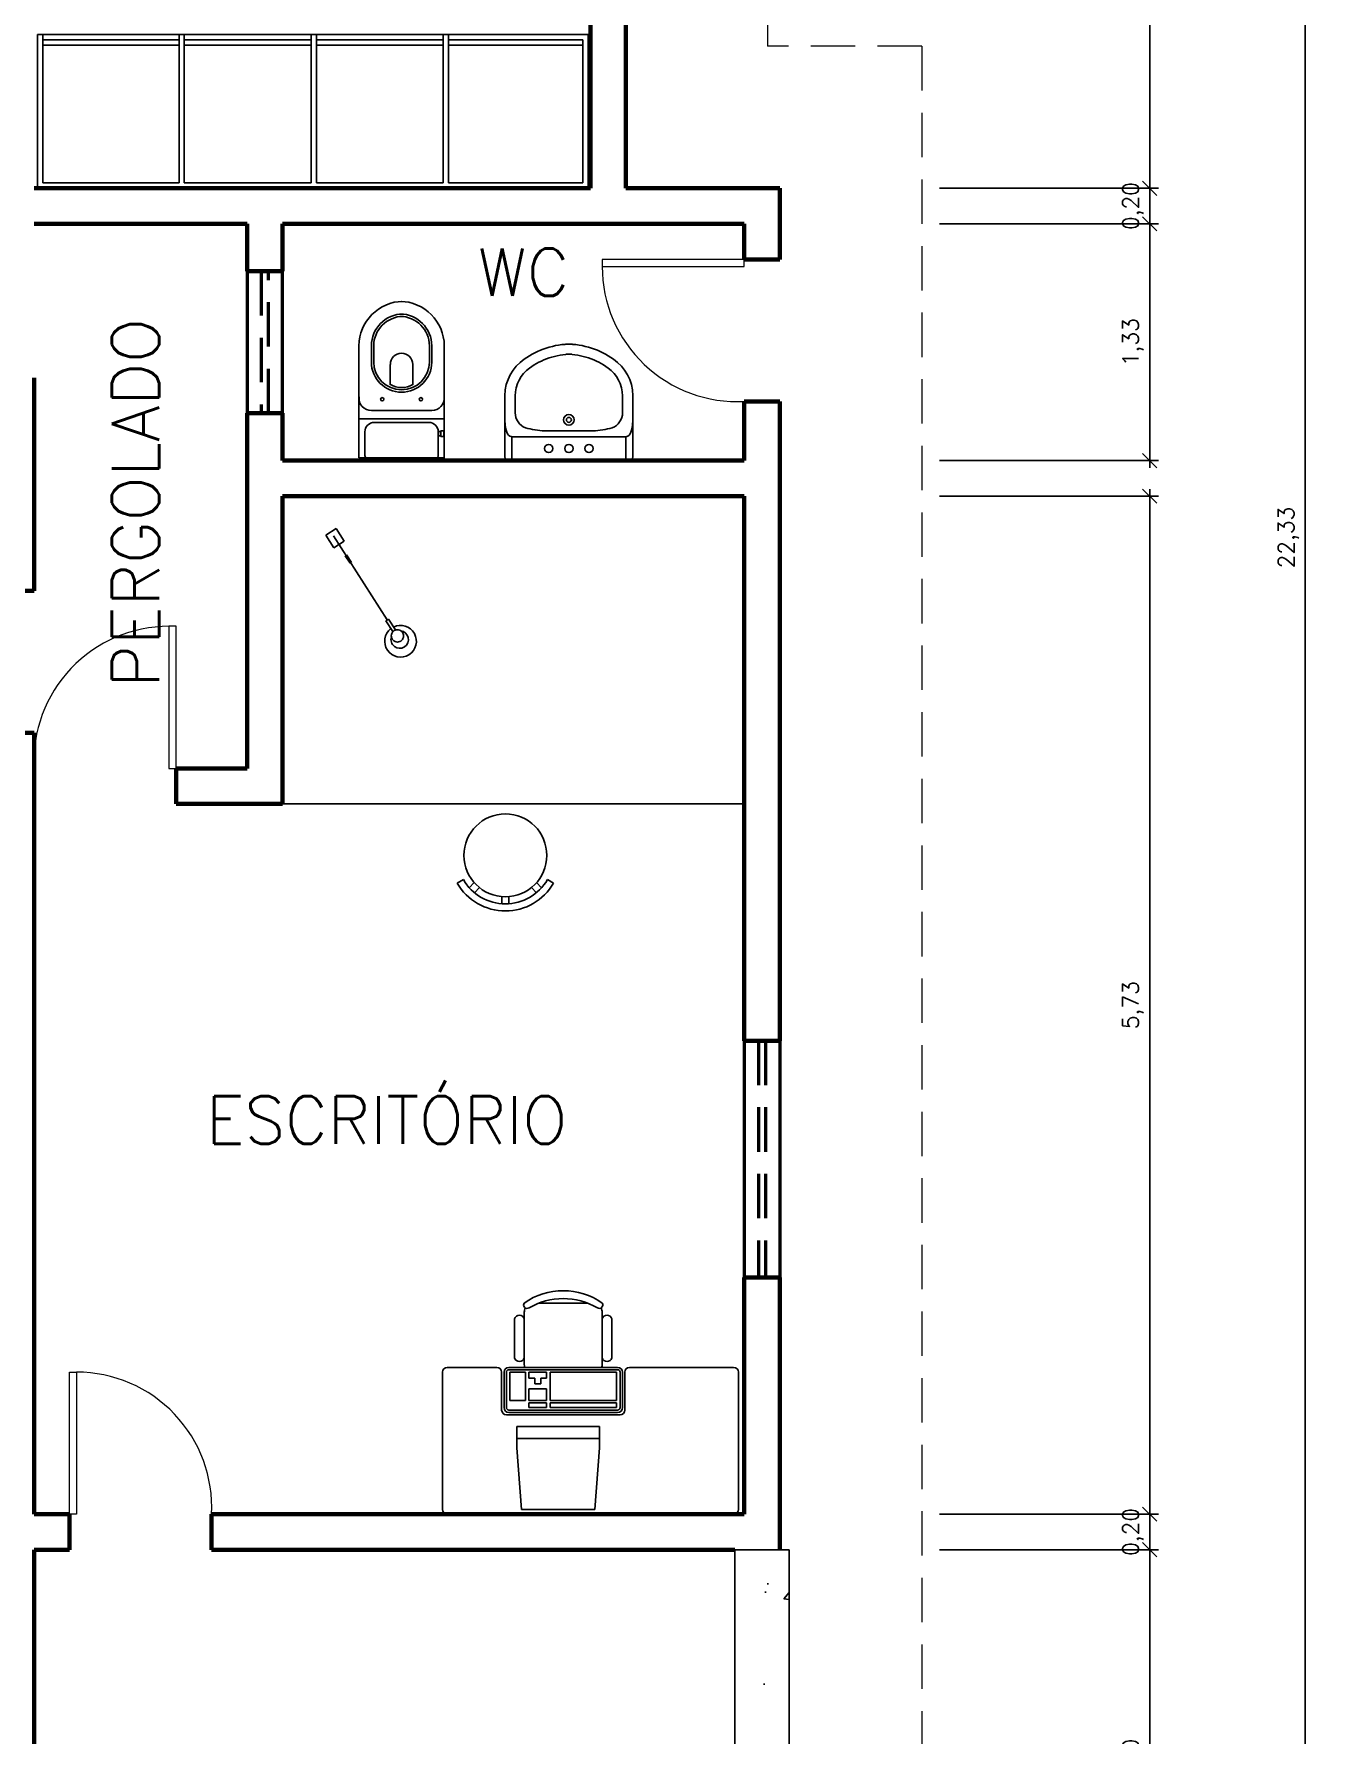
# Model space of a CAD drawing. Header units: millimetres. Extents: x 1185.4 to 1269.4, y 957.3 to 1016.7.
# Drawn here: x 1212.59 to 1219.8, y 983.85 to 993.42 of the extents above; entities that cross this region are included whole.
import ezdxf

# ---------------------------------------------------------------- set-up
doc = ezdxf.new("R2010")
doc.units = ezdxf.units.MM
doc.linetypes.add('HIDDEN', pattern=[0.375, 0.25, -0.125])
for name, color, linetype, lineweight in [('COTAS', 7, 'Continuous', 5), ('JANELAS', 2, 'HIDDEN', 50), ('PAREDES', 4, 'Continuous', 70), ('PORTAS', 2, 'Continuous', 5), ('PROJEÇÕES', 1, 'HIDDEN', 20), ('TEXTO', 3, 'Continuous', 50)]:
    doc.layers.add(name, color=color, linetype=linetype, lineweight=lineweight)
doc.layers.add('MOBILIA', color=7, linetype='Continuous')
doc.styles.add('ROMANS', font='romans.shx')
doc.dimstyles.new('ESCALA-50', dxfattribs={"dimtxt": 0.09, "dimasz": 0.08, "dimexe": 0.05, "dimexo": 0.1, "dimgap": 0.04, "dimtad": 1, "dimzin": 1, "dimtxsty": 'ROMANS', "dimblk": 'OBLIQUE', "dimcen": 0.05, "dimdle": 0.04, "dimaunit": 1, "dimadec": 0, "dimazin": 0, "dimtfac": 1, "dimtix": 1, "dimtmove": 2, "dimatfit": 3, "dimldrblk": 'OPEN90', "dimfxl": 1, "dimarcsym": 0})

# ---------------------------------------------------------------- blocks, each defined once
blk = doc.blocks.new('_OBLIQUE')
at = {"color": 0, "linetype": 'ByBlock'}
blk.add_line((-0.5, -0.5), (0.5, 0.5), dxfattribs=at)
blk = doc.blocks.new('*D72')
at = {"layer": 'COTAS', "color": 0, "lineweight": -2}
for p, q in [((1216.0239, 1001.7559), (1219.7992, 1001.7559)), ((1219.7492, 1001.7959), (1219.7492, 979.3826)), ((1216.8905, 979.4226), (1219.7992, 979.4226))]:
    blk.add_line(p, q, dxfattribs=at)
at = {"layer": 'Defpoints', "color": 0}
for p in [(1215.9239, 1001.7559), (1216.7905, 979.4226), (1219.7492, 979.4226)]:
    blk.add_point(p, dxfattribs=at)
at = {"layer": 'COTAS', "color": 0, "lineweight": -2, "xscale": 0.08, "yscale": 0.08, "zscale": 0.08}
for p, rotation in [((1219.7492, 1001.7559), 90), ((1219.7492, 979.4226), 270)]:
    blk.add_blockref('_OBLIQUE', p, dxfattribs=dict(at, rotation=rotation))
at = {"layer": 'COTAS', "color": 0, "insert": (1219.6557, 990.5893), "char_height": 0.09, "attachment_point": 5, "rotation": 90, "style": 'ROMANS'}
blk.add_mtext('22,33', dxfattribs=at)
blk = doc.blocks.new('_Open90')
at = {"color": 0, "linetype": 'ByBlock', "lineweight": -2}
for p, q in [((0, 0), (-1, 0)), ((-0.5, 0.5), (0, 0)), ((0, 0), (-0.5, -0.5))]:
    blk.add_line(p, q, dxfattribs=at)
blk = doc.blocks.new('*D35')
at = {"layer": 'COTAS', "color": 0, "lineweight": -2}
for p, q in [((1217.6905, 997.3559), (1218.924, 997.3559)), ((1218.874, 997.3959), (1218.874, 992.5159)), ((1217.6905, 992.5559), (1218.924, 992.5559))]:
    blk.add_line(p, q, dxfattribs=at)
at = {"layer": 'Defpoints', "color": 0}
for p in [(1217.5905, 997.3559), (1217.5905, 992.5559), (1218.874, 992.5559)]:
    blk.add_point(p, dxfattribs=at)
at = {"layer": 'COTAS', "color": 0, "lineweight": -2, "xscale": 0.08, "yscale": 0.08, "zscale": 0.08}
for p, rotation in [((1218.874, 997.3559), 90), ((1218.874, 992.5559), 270)]:
    blk.add_blockref('_OBLIQUE', p, dxfattribs=dict(at, rotation=rotation))
at = {"layer": 'COTAS', "color": 0, "insert": (1218.7804, 994.9559), "char_height": 0.09, "attachment_point": 5, "rotation": 90, "style": 'ROMANS'}
blk.add_mtext('4,80', dxfattribs=at)
blk = doc.blocks.new('*D36')
at = {"layer": 'COTAS', "color": 0, "lineweight": -2}
for p, q in [((1218.874, 992.5559), (1218.874, 992.6359)), ((1217.6905, 992.5559), (1218.924, 992.5559)), ((1218.874, 992.5559), (1218.874, 992.3559)), ((1217.6905, 992.3559), (1218.924, 992.3559)), ((1218.874, 992.3559), (1218.874, 992.2759))]:
    blk.add_line(p, q, dxfattribs=at)
at = {"layer": 'Defpoints', "color": 0}
for p in [(1217.5905, 992.5559), (1217.5905, 992.3559), (1218.874, 992.3559)]:
    blk.add_point(p, dxfattribs=at)
at = {"layer": 'COTAS', "color": 0, "lineweight": -2, "xscale": 0.08, "yscale": 0.08, "zscale": 0.08}
for p, rotation in [((1218.874, 992.5559), 270), ((1218.874, 992.3559), 90)]:
    blk.add_blockref('_OBLIQUE', p, dxfattribs=dict(at, rotation=rotation))
at = {"layer": 'COTAS', "color": 0, "insert": (1218.7804, 992.4559), "char_height": 0.09, "attachment_point": 5, "rotation": 90, "style": 'ROMANS'}
blk.add_mtext('0,20', dxfattribs=at)
blk = doc.blocks.new('*D37')
at = {"layer": 'COTAS', "color": 0, "lineweight": -2}
for p, q in [((1218.874, 992.3959), (1218.874, 990.9826)), ((1217.6905, 992.3559), (1218.924, 992.3559)), ((1217.6905, 991.0226), (1218.924, 991.0226))]:
    blk.add_line(p, q, dxfattribs=at)
at = {"layer": 'Defpoints', "color": 0}
for p in [(1217.5905, 992.3559), (1217.5905, 991.0226), (1218.874, 991.0226)]:
    blk.add_point(p, dxfattribs=at)
at = {"layer": 'COTAS', "color": 0, "lineweight": -2, "xscale": 0.08, "yscale": 0.08, "zscale": 0.08}
for p, rotation in [((1218.874, 992.3559), 90), ((1218.874, 991.0226), 270)]:
    blk.add_blockref('_OBLIQUE', p, dxfattribs=dict(at, rotation=rotation))
at = {"layer": 'COTAS', "color": 0, "insert": (1218.7804, 991.6893), "char_height": 0.09, "attachment_point": 5, "rotation": 90, "style": 'ROMANS'}
blk.add_mtext('1,33', dxfattribs=at)
blk = doc.blocks.new('*D38')
at = {"layer": 'COTAS', "color": 0, "lineweight": -2}
for p, q in [((1218.874, 990.8626), (1218.874, 985.0493)), ((1217.6905, 990.8226), (1218.924, 990.8226)), ((1217.6905, 985.0893), (1218.924, 985.0893))]:
    blk.add_line(p, q, dxfattribs=at)
at = {"layer": 'Defpoints', "color": 0}
for p in [(1217.5905, 990.8226), (1217.5905, 985.0893), (1218.874, 985.0893)]:
    blk.add_point(p, dxfattribs=at)
at = {"layer": 'COTAS', "color": 0, "lineweight": -2, "xscale": 0.08, "yscale": 0.08, "zscale": 0.08}
for p, rotation in [((1218.874, 990.8226), 90), ((1218.874, 985.0893), 270)]:
    blk.add_blockref('_OBLIQUE', p, dxfattribs=dict(at, rotation=rotation))
at = {"layer": 'COTAS', "color": 0, "insert": (1218.7804, 987.9559), "char_height": 0.09, "attachment_point": 5, "rotation": 90, "style": 'ROMANS'}
blk.add_mtext('5,73', dxfattribs=at)
blk = doc.blocks.new('*D39')
at = {"layer": 'COTAS', "color": 0, "lineweight": -2}
for p, q in [((1217.6905, 985.0893), (1218.924, 985.0893)), ((1218.874, 985.0893), (1218.874, 985.1693)), ((1218.874, 985.0893), (1218.874, 984.8893)), ((1217.6905, 984.8893), (1218.924, 984.8893)), ((1218.874, 984.8893), (1218.874, 984.8093))]:
    blk.add_line(p, q, dxfattribs=at)
at = {"layer": 'Defpoints', "color": 0}
for p in [(1217.5905, 985.0893), (1217.5905, 984.8893), (1218.874, 984.8893)]:
    blk.add_point(p, dxfattribs=at)
at = {"layer": 'COTAS', "color": 0, "lineweight": -2, "xscale": 0.08, "yscale": 0.08, "zscale": 0.08}
for p, rotation in [((1218.874, 985.0893), 270), ((1218.874, 984.8893), 90)]:
    blk.add_blockref('_OBLIQUE', p, dxfattribs=dict(at, rotation=rotation))
at = {"layer": 'COTAS', "color": 0, "insert": (1218.7804, 984.9893), "char_height": 0.09, "attachment_point": 5, "rotation": 90, "style": 'ROMANS'}
blk.add_mtext('0,20', dxfattribs=at)
blk = doc.blocks.new('*D40')
at = {"layer": 'COTAS', "color": 0, "lineweight": -2}
for p, q in [((1218.874, 984.9293), (1218.874, 982.4493)), ((1217.6905, 984.8893), (1218.924, 984.8893)), ((1217.6905, 982.4893), (1218.924, 982.4893))]:
    blk.add_line(p, q, dxfattribs=at)
at = {"layer": 'Defpoints', "color": 0}
for p in [(1217.5905, 984.8893), (1217.5905, 982.4893), (1218.874, 982.4893)]:
    blk.add_point(p, dxfattribs=at)
at = {"layer": 'COTAS', "color": 0, "lineweight": -2, "xscale": 0.08, "yscale": 0.08, "zscale": 0.08}
for p, rotation in [((1218.874, 984.8893), 90), ((1218.874, 982.4893), 270)]:
    blk.add_blockref('_OBLIQUE', p, dxfattribs=dict(at, rotation=rotation))
at = {"layer": 'COTAS', "color": 0, "insert": (1218.7804, 983.6893), "char_height": 0.09, "attachment_point": 5, "rotation": 90, "style": 'ROMANS'}
blk.add_mtext('2,40', dxfattribs=at)

msp = doc.modelspace()

# ---------------------------------------------------------------- hatches: boundary and pattern name
at = {"layer": 'MOBILIA'}
h = msp.add_hatch(dxfattribs=at)
h.set_pattern_fill('AR-CONC', color=256, scale=0.006667, style=0)
h.set_pattern_definition([(50, (1216.5372, 979.6226), (1.21456, -0.10626), [0.127, -1.397]), (355, (1216.5372, 979.6226), (-0.23495, 1.2737), [0.1016, -1.1176]), (100.45, (1216.6384, 979.6137), (0.97962, 1.16744), [0.10793, -1.18727]), (46.184, (1216.5372, 979.9613), (1.8072, -0.2803), [0.1905, -2.0955]), (96.636, (1216.6878, 979.9379), (1.5827, 1.6495), [0.1619, -1.7809]), (351.184, (1216.5372, 979.9613), (1.5827, 1.6495), [0.1524, -1.6764]), (21, (1216.7065, 979.8766), (1.01077, -0.68177), [0.127, -1.397]), (326, (1216.7065, 979.8766), (0.412, 1.22792), [0.1016, -1.1176]), (71.451, (1216.7907, 979.8198), (1.42278, 0.54615), [0.10793, -1.18727]), (37.5, (1216.5372, 979.6226), (0.02059, 0.5637), [0, -1.104053, 0, -1.134533, 0, -1.121833]), (7.5, (1216.5372, 979.6226), (0.445464, 0.66787), [0, -0.646853, 0, -1.078653, 0, -0.427567]), (327.5, (1216.15957, 979.6226), (0.903937, -0.03819), [0, -0.423333, 0, -1.3208, 0, -1.7526]), (317.5, (1215.9902, 979.6226), (0.98753, 0.16951), [0, -0.55033, 0, -0.87715, 0, -1.2446])])
h.paths.add_polyline_path([(1216.5372, 982.4893), (1216.8439, 982.4893), (1216.8439, 984.8893), (1216.5372, 984.8893)])
h.paths.add_polyline_path([(1216.8439, 982.2893), (1216.5372, 982.2893), (1216.5372, 979.6226), (1216.8439, 979.6226)])

# ---------------------------------------------------------------- linework, layer by layer
for p, q in [((1215.7106, 993.4223), (1212.6102, 993.4223)), ((1212.6102, 992.5559), (1212.6102, 993.4223)), ((1212.6404, 992.5863), (1212.6404, 993.4223)), ((1213.4075, 992.5863), (1213.4075, 993.4223)), ((1213.4365, 992.5863), (1213.4365, 993.4223)), ((1214.151, 992.5863), (1214.151, 993.4223)), ((1214.1812, 992.5863), (1214.1812, 993.4223)), ((1214.8957, 992.5863), (1214.8957, 993.4223)), ((1214.9247, 992.5863), (1214.9247, 993.4223)), ((1215.7106, 992.5559), (1215.7106, 993.4223)), ((1212.6404, 993.3919), (1213.4075, 993.3919)), ((1212.6404, 993.3615), (1213.4075, 993.3615)), ((1214.151, 993.3919), (1213.4365, 993.3919)), ((1214.151, 993.3615), (1213.4365, 993.3615)), ((1214.1812, 993.3919), (1214.8957, 993.3919)), ((1214.1812, 993.3615), (1214.8957, 993.3615)), ((1215.6816, 993.3919), (1214.9247, 993.3919)), ((1215.6816, 993.3615), (1214.9247, 993.3615)), ((1215.6816, 992.5863), (1215.6816, 993.3919)), ((1212.6404, 992.5863), (1213.4075, 992.5863)), ((1214.151, 992.5863), (1213.4365, 992.5863)), ((1214.1812, 992.5863), (1214.8957, 992.5863)), ((1215.6816, 992.5863), (1214.9247, 992.5863)), ((1215.7106, 992.5559), (1212.6102, 992.5559)), ((1214.2914, 990.6394), (1214.2343, 990.603)), ((1214.2343, 990.603), (1214.2799, 990.5316)), ((1214.2765, 990.5998), (1214.5796, 990.1253)), ((1214.2799, 990.5316), (1214.337, 990.5681)), ((1214.337, 990.5681), (1214.2914, 990.6394)), ((1214.3709, 990.4441), (1214.3436, 990.4869)), ((1214.3781, 990.4487), (1214.3507, 990.4915)), ((1214.5725, 990.1207), (1214.5867, 990.1298)), ((1214.6112, 990.0601), (1214.5725, 990.1207)), ((1214.5867, 990.1298), (1214.6255, 990.0692)), ((1215.0086, 988.6629), (1214.974, 988.6429)), ((1215.0697, 988.6459), (1215.0419, 988.617)), ((1215.4209, 988.6459), (1215.4487, 988.617)), ((1215.482, 988.6629), (1215.5167, 988.6429)), ((1215.0986, 988.6182), (1215.0707, 988.5892)), ((1215.2253, 988.5671), (1215.2253, 988.527)), ((1215.2653, 988.5671), (1215.2653, 988.527)), ((1215.3921, 988.6182), (1215.4199, 988.5892)), ((1215.7068, 986.2786), (1215.435, 986.2786)), ((1215.2968, 985.9693), (1215.2968, 986.1899)), ((1215.3517, 986.2267), (1215.3517, 985.9325)), ((1215.7902, 985.9325), (1215.7902, 986.2267)), ((1215.845, 985.9693), (1215.845, 986.1899)), ((1214.8909, 985.8893), (1214.8909, 985.1159)), ((1215.1976, 985.9159), (1214.9176, 985.9159)), ((1215.2242, 985.8893), (1215.2242, 985.6759)), ((1215.2376, 985.8893), (1215.2376, 985.6893)), ((1215.2509, 985.8893), (1215.2509, 985.6893)), ((1215.8776, 985.9159), (1215.2642, 985.9159)), ((1215.8776, 985.9026), (1215.2642, 985.9026)), ((1215.2709, 985.7293), (1215.2709, 985.8893)), ((1215.3576, 985.8893), (1215.2709, 985.8893)), ((1215.3576, 985.8893), (1215.3576, 985.7293)), ((1215.4776, 985.8893), (1215.3776, 985.8893)), ((1215.3776, 985.8893), (1215.3776, 985.8559)), ((1215.4109, 985.8559), (1215.3776, 985.8559)), ((1215.4109, 985.8226), (1215.4109, 985.8559)), ((1215.4442, 985.8226), (1215.4442, 985.8559)), ((1215.4776, 985.8559), (1215.4442, 985.8559)), ((1215.4776, 985.8559), (1215.4776, 985.8893)), ((1215.8709, 985.8893), (1215.4976, 985.8893)), ((1215.4976, 985.7293), (1215.4976, 985.8893)), ((1215.8709, 985.7293), (1215.8709, 985.8893)), ((1215.8909, 985.6893), (1215.8909, 985.8893)), ((1215.9042, 985.8893), (1215.9042, 985.6893)), ((1215.9176, 985.8893), (1215.9176, 985.6759)), ((1215.9442, 985.9159), (1216.5309, 985.9159)), ((1216.5576, 985.1159), (1216.5576, 985.8893)), ((1215.4776, 985.7959), (1215.3776, 985.7959)), ((1215.3776, 985.7959), (1215.3776, 985.7293)), ((1215.4442, 985.8226), (1215.4109, 985.8226)), ((1215.4776, 985.7293), (1215.4776, 985.7959)), ((1215.2642, 985.6759), (1215.8776, 985.6759)), ((1215.8776, 985.6626), (1215.2642, 985.6626)), ((1215.2709, 985.7293), (1215.3576, 985.7293)), ((1215.4776, 985.7293), (1215.3776, 985.7293)), ((1215.3776, 985.7159), (1215.3776, 985.6893)), ((1215.3776, 985.7159), (1215.4776, 985.7159)), ((1215.3776, 985.6893), (1215.4776, 985.6893)), ((1215.4776, 985.7159), (1215.4776, 985.6893)), ((1215.4976, 985.7293), (1215.8709, 985.7293)), ((1215.4976, 985.7159), (1215.8709, 985.7159)), ((1215.4976, 985.7159), (1215.4976, 985.6893)), ((1215.4976, 985.6893), (1215.8709, 985.6893)), ((1215.8709, 985.7159), (1215.8709, 985.6893)), ((1215.8909, 985.6493), (1215.2509, 985.6493)), ((1215.7761, 985.5826), (1215.3095, 985.5826)), ((1215.3095, 985.5826), (1215.3095, 985.4626)), ((1215.7761, 985.4626), (1215.7761, 985.5826)), ((1215.7761, 985.5159), (1215.3095, 985.5159)), ((1215.3095, 985.4626), (1215.3361, 985.1159)), ((1215.7761, 985.4626), (1215.7495, 985.1159)), ((1214.9176, 985.0893), (1216.5309, 985.0893)), ((1215.3361, 985.1159), (1215.7495, 985.1159))]:
    msp.add_line(p, q)
msp.add_lwpolyline([(1214.6655, 990.0537, 0.095681), (1214.6561, 990.0636, 0.097282), (1214.6438, 990.0692, 0.099637), (1214.6305, 990.0696, 0.101368), (1214.6181, 990.0649, 0.101368), (1214.6087, 990.0557, 0.099637), (1214.6035, 990.0434, 0.097282), (1214.6034, 990.0299, 0.095681), (1214.6084, 990.0172, 0.095681), (1214.6178, 990.0073, 0.097282), (1214.6301, 990.0017, 0.099637), (1214.6435, 990.0013, 0.101368), (1214.6558, 990.006, 0.101368), (1214.6652, 990.0151, 0.099637), (1214.6705, 990.0275, 0.097282), (1214.6706, 990.041, 0.095681)], format="xyb", close=True)
msp.add_circle((1215.2453, 988.7996), 0.2333)
for centre, radius, start, end in [((1214.6548, 990.0054), 0.0894, 127.30616, 116.43257), ((1214.6502, 990.0147), 0.0493, 161.97859, 83.15228), ((1215.2453, 988.7996), 0.3133, 210, 330), ((1215.2453, 988.7996), 0.2733, 210, 330), ((1214.9176, 985.8893), 0.0267, 90, 180), ((1215.1976, 985.8893), 0.0267, 0, 90), ((1215.2642, 985.8893), 0.0267, 90, 180), ((1215.2642, 985.8893), 0.0133, 90, 180), ((1215.8776, 985.8893), 0.0267, 0, 90), ((1215.8776, 985.8893), 0.0133, 0, 90), ((1215.9442, 985.8893), 0.0267, 90, 180), ((1216.5309, 985.8893), 0.0267, 0, 90), ((1215.2509, 985.6759), 0.0267, 180, 270), ((1215.2642, 985.6893), 0.0267, 180, 270), ((1215.2642, 985.6893), 0.0133, 180, 270), ((1215.8776, 985.6893), 0.0133, 270, 0), ((1215.8776, 985.6893), 0.0267, 270, 0), ((1215.8909, 985.6759), 0.0267, 270, 0), ((1214.9176, 985.1159), 0.0267, 180, 270), ((1216.5309, 985.1159), 0.0267, 270, 0)]:
    msp.add_arc(centre, radius, start, end)
for centre, major_axis, start_param, end_param in [((1215.5709, 986.0017), (0.3654, 0), 0.927295, 2.214297), ((1215.3677, 986.2673), (0.02, 0), 2.50123, 5.271373), ((1215.4065, 986.2267), (0.0548, 0), 2.660153, 3.141593), ((1215.5709, 985.9641), (0.3588, 0), 1.004886, 2.136706), ((1215.7741, 986.2673), (0.02, 0), 4.153405, 6.923548), ((1215.7353, 986.2267), (0.0548, 0), 6.283185, 6.764625), ((1215.3243, 986.1823), (0.0285, 0), 0.283794, 2.857799), ((1215.8176, 986.1823), (0.0285, 0), 0.283794, 2.857799), ((1215.3243, 985.9768), (0.0285, 0), 3.425387, 5.999391), ((1215.8176, 985.9768), (0.0285, 0), 3.425387, 5.999391), ((1215.4065, 985.9325), (0.0548, 0), 3.141593, 3.466696), ((1215.7353, 985.9325), (0.0548, 0), 5.958082, 6.283185)]:
    msp.add_ellipse(centre, major_axis=major_axis, ratio=0.947129, start_param=start_param, end_param=end_param)
at = {"layer": 'JANELAS', "linetype": 'ByBlock'}
for p, q in [((1213.7905, 992.0893), (1213.7905, 991.2893)), ((1213.9905, 991.2893), (1213.9905, 992.0893)), ((1216.5905, 987.7559), (1216.5905, 986.4226)), ((1216.7905, 987.7559), (1216.7905, 986.4226))]:
    msp.add_line(p, q, dxfattribs=at)
at = {"layer": 'JANELAS'}
for p, q in [((1213.8705, 992.0893), (1213.8705, 991.2893)), ((1213.9105, 991.2893), (1213.9105, 992.0893)), ((1216.6705, 987.7559), (1216.6705, 986.4226)), ((1216.7105, 987.7559), (1216.7105, 986.4226))]:
    msp.add_line(p, q, dxfattribs=at)
at = {"layer": 'MOBILIA'}
for p, q in [((1214.5972, 991.4502), (1214.5972, 991.5643)), ((1214.7239, 991.4502), (1214.7239, 991.5643)), ((1214.9007, 991.2577), (1214.4205, 991.2577)), ((1214.4905, 991.3043), (1214.8307, 991.3043)), ((1214.814, 991.2377), (1214.5072, 991.2377)), ((1214.4538, 991.1843), (1214.4538, 991.051)), ((1214.8673, 991.1843), (1214.8673, 991.051)), ((1215.2824, 991.1567), (1215.6028, 991.1567)), ((1215.2824, 991.1567), (1215.2824, 991.0249)), ((1215.9231, 991.1567), (1215.6028, 991.1567)), ((1215.9231, 991.1567), (1215.9231, 991.0249)), ((1215.9398, 991.0249), (1215.2657, 991.0249)), ((1213.9905, 989.0893), (1216.5905, 989.0893)), ((1216.5372, 982.4893), (1216.5372, 984.8893)), ((1216.5372, 984.8893), (1216.8439, 984.8893)), ((1216.8439, 982.4893), (1216.8439, 984.8893))]:
    msp.add_line(p, q, dxfattribs=at)
for points in [[(1214.6606, 991.9177), (1214.6616, 991.9177), (1214.6616, 991.9177), (1214.6804, 991.9176), (1214.7018, 991.9143), (1214.7257, 991.9067), (1214.7486, 991.8978), (1214.7705, 991.8879), (1214.7913, 991.8749), (1214.8102, 991.861), (1214.8281, 991.8451), (1214.844, 991.8272), (1214.8579, 991.8083), (1214.8708, 991.7875), (1214.8808, 991.7656), (1214.8897, 991.7427), (1214.8957, 991.7189), (1214.8997, 991.695), (1214.9007, 991.6692), (1214.9007, 991.0377), (1214.4205, 991.0377)], [(1214.6606, 991.9177), (1214.6595, 991.9177), (1214.6595, 991.9177), (1214.6408, 991.9176), (1214.6194, 991.9143), (1214.5954, 991.9067), (1214.5726, 991.8978), (1214.5507, 991.8879), (1214.5298, 991.8749), (1214.511, 991.861), (1214.4931, 991.8451), (1214.4772, 991.8272), (1214.4632, 991.8083), (1214.4503, 991.7875), (1214.4404, 991.7656), (1214.4314, 991.7427), (1214.4255, 991.7189), (1214.4215, 991.695), (1214.4205, 991.6692), (1214.4205, 991.0377)], [(1214.6606, 991.8476), (1214.6494, 991.847), (1214.6337, 991.845), (1214.6168, 991.8399), (1214.5998, 991.8333), (1214.5838, 991.826), (1214.5691, 991.8169), (1214.5551, 991.8066), (1214.5426, 991.7955), (1214.5316, 991.7831), (1214.5213, 991.7691), (1214.5122, 991.7544), (1214.5049, 991.7383), (1214.4983, 991.7214), (1214.4941, 991.7046), (1214.4913, 991.6879), (1214.4905, 991.6678), (1214.4905, 991.5776)], [(1214.6613, 991.8343), (1214.6506, 991.8338), (1214.6365, 991.8319), (1214.6211, 991.8273), (1214.605, 991.821), (1214.59, 991.8142), (1214.5766, 991.8058), (1214.5635, 991.7962), (1214.5521, 991.7861), (1214.542, 991.7747), (1214.5323, 991.7616), (1214.524, 991.7481), (1214.5172, 991.7331), (1214.511, 991.7173), (1214.5071, 991.7019), (1214.5046, 991.6865), (1214.5038, 991.6676), (1214.5038, 991.5766)], [(1214.6599, 991.8343), (1214.6706, 991.8338), (1214.6847, 991.8319), (1214.7, 991.8273), (1214.7161, 991.821), (1214.7311, 991.8142), (1214.7446, 991.8058), (1214.7577, 991.7962), (1214.7691, 991.7861), (1214.7792, 991.7747), (1214.7888, 991.7616), (1214.7972, 991.7481), (1214.804, 991.7331), (1214.8102, 991.7173), (1214.814, 991.7019), (1214.8166, 991.6865), (1214.8173, 991.6676), (1214.8173, 991.5766)], [(1214.6606, 991.8476), (1214.6718, 991.847), (1214.6875, 991.845), (1214.7044, 991.8399), (1214.7213, 991.8333), (1214.7374, 991.826), (1214.7521, 991.8169), (1214.7661, 991.8066), (1214.7785, 991.7955), (1214.7896, 991.7831), (1214.7999, 991.7691), (1214.809, 991.7544), (1214.8163, 991.7383), (1214.8229, 991.7214), (1214.8271, 991.7046), (1214.8299, 991.6879), (1214.8307, 991.6678), (1214.8307, 991.5776)], [(1215.2657, 991.0249), (1215.2657, 991.0249), (1215.2556, 991.0258), (1215.2483, 991.0286), (1215.2446, 991.035), (1215.2428, 991.0441), (1215.2428, 991.3882), (1215.2428, 991.3882), (1215.2446, 991.4202), (1215.2501, 991.4504), (1215.2602, 991.4788), (1215.273, 991.5062), (1215.2886, 991.5318), (1215.3069, 991.5547), (1215.3279, 991.5758), (1215.3517, 991.5941), (1215.3517, 991.5941), (1215.3663, 991.6041), (1215.381, 991.6133), (1215.3956, 991.6215), (1215.4112, 991.6298), (1215.4267, 991.6371), (1215.4423, 991.6444), (1215.4588, 991.6508), (1215.4752, 991.6563), (1215.4926, 991.6618), (1215.51, 991.6654), (1215.5274, 991.67), (1215.5448, 991.6728), (1215.5631, 991.6755), (1215.5814, 991.6764), (1215.5845, 991.6782), (1215.6028, 991.6782)], [(1215.6028, 991.1905), (1215.6028, 991.1905), (1215.5927, 991.1905), (1215.5835, 991.1905), (1215.5887, 991.1905), (1215.5786, 991.1905), (1215.5695, 991.1905), (1215.5594, 991.1905), (1215.5503, 991.1905), (1215.5402, 991.1905), (1215.531, 991.1905), (1215.5219, 991.1905), (1215.5118, 991.1905), (1215.5027, 991.1905), (1215.4935, 991.1905), (1215.4844, 991.1905), (1215.4761, 991.1905), (1215.467, 991.1905), (1215.467, 991.1905), (1215.4533, 991.1905), (1215.4395, 991.1915), (1215.4258, 991.1933), (1215.4121, 991.1951), (1215.3984, 991.1979), (1215.3856, 991.2006), (1215.3718, 991.2043), (1215.359, 991.2079), (1215.359, 991.2079), (1215.3462, 991.2134), (1215.3352, 991.2207), (1215.3252, 991.2299), (1215.3169, 991.24), (1215.3096, 991.2519), (1215.305, 991.2647), (1215.3014, 991.2784), (1215.3005, 991.2921), (1215.3005, 991.2921), (1215.3005, 991.315), (1215.3005, 991.3333), (1215.3005, 991.3553), (1215.3005, 991.3864), (1215.3005, 991.3864), (1215.3023, 991.4102), (1215.3059, 991.433), (1215.3133, 991.4559), (1215.3224, 991.476), (1215.3343, 991.4962), (1215.348, 991.5135), (1215.3645, 991.53), (1215.3819, 991.5437), (1215.3819, 991.5437), (1215.3947, 991.5529), (1215.4075, 991.5611), (1215.4203, 991.5694), (1215.434, 991.5767), (1215.4478, 991.5831), (1215.4624, 991.5895), (1215.4771, 991.5959), (1215.4917, 991.6005), (1215.5063, 991.606), (1215.5219, 991.6096), (1215.5374, 991.6133), (1215.553, 991.616), (1215.5695, 991.6188), (1215.585, 991.6206), (1215.5863, 991.6215), (1215.6028, 991.6215)], [(1215.9398, 991.0249), (1215.9398, 991.0249), (1215.9499, 991.0258), (1215.9572, 991.0286), (1215.9609, 991.035), (1215.9627, 991.0441), (1215.9627, 991.3882), (1215.9627, 991.3882), (1215.9609, 991.4202), (1215.9554, 991.4504), (1215.9453, 991.4788), (1215.9325, 991.5062), (1215.917, 991.5318), (1215.8987, 991.5547), (1215.8776, 991.5758), (1215.8538, 991.5941), (1215.8538, 991.5941), (1215.8392, 991.6041), (1215.8246, 991.6133), (1215.8099, 991.6215), (1215.7944, 991.6298), (1215.7788, 991.6371), (1215.7632, 991.6444), (1215.7468, 991.6508), (1215.7303, 991.6563), (1215.7129, 991.6618), (1215.6955, 991.6654), (1215.6782, 991.67), (1215.6608, 991.6728), (1215.6425, 991.6755), (1215.6242, 991.6764), (1215.6211, 991.6782), (1215.6028, 991.6782)], [(1215.6028, 991.1905), (1215.6028, 991.1905), (1215.6128, 991.1905), (1215.622, 991.1905), (1215.6168, 991.1905), (1215.6269, 991.1905), (1215.6361, 991.1905), (1215.6461, 991.1905), (1215.6553, 991.1905), (1215.6653, 991.1905), (1215.6745, 991.1905), (1215.6836, 991.1905), (1215.6937, 991.1905), (1215.7029, 991.1905), (1215.712, 991.1905), (1215.7212, 991.1905), (1215.7294, 991.1905), (1215.7385, 991.1905), (1215.7385, 991.1905), (1215.7523, 991.1905), (1215.766, 991.1915), (1215.7797, 991.1933), (1215.7934, 991.1951), (1215.8072, 991.1979), (1215.82, 991.2006), (1215.8337, 991.2043), (1215.8465, 991.2079), (1215.8465, 991.2079), (1215.8593, 991.2134), (1215.8703, 991.2207), (1215.8804, 991.2299), (1215.8886, 991.24), (1215.8959, 991.2519), (1215.9005, 991.2647), (1215.9042, 991.2784), (1215.9051, 991.2921), (1215.9051, 991.2921), (1215.9051, 991.315), (1215.9051, 991.3333), (1215.9051, 991.3553), (1215.9051, 991.3864), (1215.9051, 991.3864), (1215.9032, 991.4102), (1215.8996, 991.433), (1215.8923, 991.4559), (1215.8831, 991.476), (1215.8712, 991.4962), (1215.8575, 991.5135), (1215.841, 991.53), (1215.8236, 991.5437), (1215.8236, 991.5437), (1215.8108, 991.5529), (1215.798, 991.5611), (1215.7852, 991.5694), (1215.7715, 991.5767), (1215.7578, 991.5831), (1215.7431, 991.5895), (1215.7285, 991.5959), (1215.7138, 991.6005), (1215.6992, 991.606), (1215.6836, 991.6096), (1215.6681, 991.6133), (1215.6525, 991.616), (1215.6361, 991.6188), (1215.6205, 991.6206), (1215.6192, 991.6215), (1215.6028, 991.6215)], [(1215.2824, 991.1567), (1215.2769, 991.1578), (1215.27, 991.1602), (1215.2629, 991.1662), (1215.2575, 991.1742), (1215.253, 991.1832), (1215.2492, 991.1945), (1215.2465, 991.2076), (1215.2447, 991.2243), (1215.2428, 991.2485)], [(1215.9231, 991.1567), (1215.9286, 991.1578), (1215.9355, 991.1602), (1215.9426, 991.1662), (1215.948, 991.1742), (1215.9525, 991.1832), (1215.9564, 991.1945), (1215.9591, 991.2076), (1215.9608, 991.2243), (1215.9627, 991.2485)], [(1214.882, 991.1618), (1214.8694, 991.1618), (1214.8694, 991.1865), (1214.882, 991.1865)]]:
    msp.add_lwpolyline(points, dxfattribs=at)
msp.add_lwpolyline([(1214.8979, 991.1574), (1214.8979, 991.1909), (1214.882, 991.1909), (1214.882, 991.1574)], close=True, dxfattribs=at)
for centre, radius in [((1214.5521, 991.3678), 0.00935), ((1214.7691, 991.3678), 0.00935), ((1215.6028, 991.252), 0.03), ((1215.6028, 991.252), 0.0142), ((1215.4894, 991.0908), 0.0233), ((1215.6028, 991.0908), 0.0233), ((1215.7161, 991.0908), 0.0233)]:
    msp.add_circle(centre, radius, dxfattribs=at)
for centre, radius, start, end in [((1214.6606, 991.5643), 0.0633, 0, 180), ((1214.6606, 991.5778), 0.1701, 180.0463, 269.98082), ((1214.6606, 991.5778), 0.1568, 180.0463, 269.98082), ((1214.6605, 991.5778), 0.1568, 270.01918, 359.9537), ((1214.6605, 991.5778), 0.1701, 270.01918, 359.9537), ((1214.6606, 991.5643), 0.1304, 240.95411, 299.04589), ((1214.4905, 991.3743), 0.07, 174.53498, 270), ((1214.8307, 991.3743), 0.07, 270, 5.46502), ((1214.5072, 991.1843), 0.0533, 90, 180), ((1214.814, 991.1843), 0.0533, 0, 90), ((1214.4672, 991.051), 0.0133, 180, 270), ((1214.854, 991.051), 0.0133, 270, 0)]:
    msp.add_arc(centre, radius, start, end, dxfattribs=at)
at = {"layer": 'PAREDES'}
for p, q in [((1215.7239, 994.3559), (1215.7239, 992.5559)), ((1215.9239, 994.3559), (1215.9239, 992.5559)), ((1215.9239, 994.3559), (1215.9239, 992.5559)), ((1212.5905, 992.5559), (1215.7239, 992.5559)), ((1215.9239, 992.5559), (1216.7905, 992.5559)), ((1216.7905, 992.1559), (1216.7905, 992.5559)), ((1212.5905, 992.3559), (1213.7905, 992.3559)), ((1213.7905, 992.0893), (1213.7905, 992.3559)), ((1213.9905, 992.0893), (1213.9905, 992.3559)), ((1213.9905, 992.3559), (1216.5905, 992.3559)), ((1216.5905, 992.1559), (1216.5905, 992.3559)), ((1213.9905, 992.0893), (1213.7905, 992.0893)), ((1216.5905, 992.1559), (1216.7905, 992.1559)), ((1212.5905, 990.2893), (1212.5905, 991.4893)), ((1216.5905, 991.0226), (1216.5905, 991.3559)), ((1216.5905, 991.3559), (1216.7905, 991.3559)), ((1216.7905, 987.7559), (1216.7905, 991.3559)), ((1213.7905, 989.2893), (1213.7905, 991.2893)), ((1213.9905, 991.2893), (1213.7905, 991.2893)), ((1213.9905, 991.0226), (1213.9905, 991.2893)), ((1213.9905, 991.0226), (1216.5905, 991.0226)), ((1213.9905, 989.0893), (1213.9905, 990.8226)), ((1213.9905, 990.8226), (1216.5905, 990.8226)), ((1216.5905, 987.7559), (1216.5905, 990.8226)), ((1212.3905, 990.2893), (1212.5905, 990.2893)), ((1212.3905, 989.4893), (1212.5905, 989.4893)), ((1212.5905, 989.2893), (1212.5905, 989.4893)), ((1212.5905, 989.0893), (1212.5905, 989.2893)), ((1213.3905, 989.2893), (1213.7905, 989.2893)), ((1213.3905, 989.0893), (1213.3905, 989.2893)), ((1212.5905, 985.0893), (1212.5905, 989.0893)), ((1213.3905, 989.0893), (1213.9905, 989.0893)), ((1216.7905, 987.7559), (1216.5905, 987.7559)), ((1216.5905, 985.0893), (1216.5905, 986.4226)), ((1216.7905, 986.4226), (1216.5905, 986.4226)), ((1216.7905, 984.8893), (1216.7905, 986.4226)), ((1212.5905, 985.0893), (1212.7905, 985.0893)), ((1212.7905, 984.8893), (1212.7905, 985.0893)), ((1213.5905, 984.8893), (1213.5905, 985.0893)), ((1213.5905, 985.0893), (1216.5905, 985.0893)), ((1212.5905, 984.8893), (1212.7905, 984.8893)), ((1212.5905, 984.8893), (1212.5905, 982.2893)), ((1213.5905, 984.8893), (1216.5372, 984.8893))]:
    msp.add_line(p, q, dxfattribs=at)
at = {"layer": 'PORTAS'}
for p, q in [((1216.5905, 992.1559), (1215.7905, 992.1559)), ((1215.7905, 992.1559), (1215.7905, 992.1159)), ((1215.7905, 992.1159), (1216.5905, 992.1159)), ((1216.5905, 992.1159), (1216.5905, 992.1559)), ((1213.3905, 990.0893), (1213.3505, 990.0893)), ((1213.3505, 990.0893), (1213.3505, 989.2893)), ((1213.3905, 989.2893), (1213.3905, 990.0893)), ((1213.3505, 989.2893), (1213.3905, 989.2893)), ((1212.7905, 985.0893), (1212.7905, 985.8893)), ((1212.7905, 985.8893), (1212.8305, 985.8893)), ((1212.8305, 985.8893), (1212.8305, 985.0893)), ((1212.8305, 985.0893), (1212.7905, 985.0893))]:
    msp.add_line(p, q, dxfattribs=at)
for centre, start, end in [((1216.5515, 992.1159), 180, 272.9376), ((1213.3505, 989.3283), 90, 182.9376), ((1212.8305, 985.1283), 357.0624, 90)]:
    msp.add_arc(centre, 0.761, start, end, dxfattribs=at)
at = {"layer": 'PROJEÇÕES'}
for p, q in [((1216.7211, 1002.5559), (1216.7211, 993.3559)), ((1217.5905, 993.3559), (1216.7211, 993.3559)), ((1217.5905, 993.3559), (1217.5905, 978.6226))]:
    msp.add_line(p, q, dxfattribs=at)

# ---------------------------------------------------------------- texts
at = {"layer": 'TEXTO', "char_height": 0.266667, "width": 3.9816, "attachment_point": 5}
for s, insert in [('{\\Fromans|c0;WC}', (1215.3478, 992.0831)), ('{\\Fromans|c0;ESCRITÓRIO}', (1214.5762, 987.3093))]:
    msp.add_mtext(s, dxfattribs=dict(at, insert=insert))
at = {"layer": 'TEXTO', "insert": (1213.1623, 990.7844), "char_height": 0.266667, "width": 3.9816, "attachment_point": 5, "rotation": 90}
msp.add_mtext('{\\Fromans|c0;PERGOLADO}', dxfattribs=at)

# ---------------------------------------------------------------- dimensions: what is measured, and where the dimension line sits
at = {"layer": 'COTAS'}
for base, p1, p2, picture, middle in [((1219.7492, 979.4226), (1215.9239, 1001.7559), (1216.7905, 979.4226), '*D72', (1219.6557, 990.5893)), ((1218.874, 992.5559), (1217.5905, 997.3559), (1217.5905, 992.5559), '*D35', (1218.7804, 994.9559)), ((1218.874, 992.3559), (1217.5905, 992.5559), (1217.5905, 992.3559), '*D36', (1218.7804, 992.4559)), ((1218.874, 991.0226), (1217.5905, 992.3559), (1217.5905, 991.0226), '*D37', (1218.7804, 991.6893)), ((1218.874, 985.0893), (1217.5905, 990.8226), (1217.5905, 985.0893), '*D38', (1218.7804, 987.9559)), ((1218.874, 984.8893), (1217.5905, 985.0893), (1217.5905, 984.8893), '*D39', (1218.7804, 984.9893)), ((1218.874, 982.4893), (1217.5905, 984.8893), (1217.5905, 982.4893), '*D40', (1218.7804, 983.6893))]:
    dim = msp.add_linear_dim(base=base, p1=p1, p2=p2, angle=90, dimstyle='ESCALA-50', dxfattribs=at)
    dim.commit()
    dim.dimension.update_dxf_attribs({"geometry": picture, "text_midpoint": middle})

doc.saveas('drawing.dxf')
